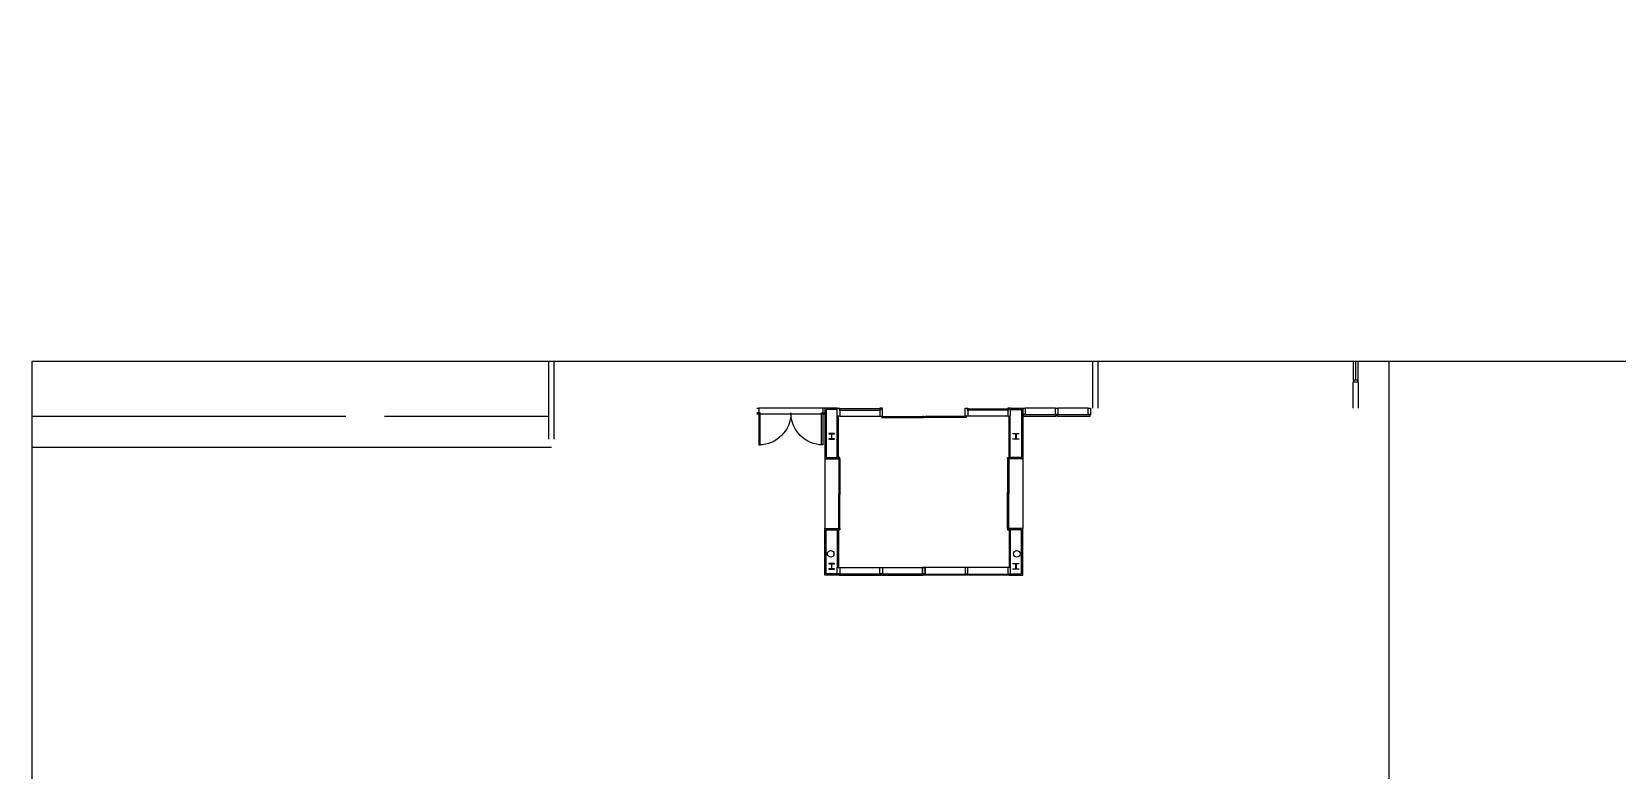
# Model space of a CAD drawing. Extents: x -8100 to 9725, y -5500 to 5149.
# Drawn here: x -8100 to -4012, y 1567 to 3470 of the extents above; entities that cross this region are included whole.
import ezdxf
from ezdxf.xclip import XClip

# ---------------------------------------------------------------- set-up
doc = ezdxf.new("R2010")
doc.units = 0
doc.header["$LTSCALE"] = 50
doc.header["$XCLIPFRAME"] = 0
for name, color, linetype in [('XFa-10-FF1Stair$0$XFa-10$0$8', 8, 'Continuous'), ('XFa-10-FF1Stair$0$XFa-10$0$DOR', 4, 'Continuous'), ('XFa-10-FF1Stair$0$XFa-10$0$WIN-S', 4, 'Continuous'), ('XFa-10-FF1Stair$0$XFa-10$0$xFa-10$0$2', 2, 'Continuous'), ('XFa-10-FF1Stair$0$XFa-10$0$xFa-10$0$8', 8, 'Continuous'), ('XFa-10-FF1Stair$0$XFa-10$0$xFa-10$0$BEAM', 11, 'Continuous'), ('XFa-10-FF1Stair$0$XFa-10$0$xFa-10$0$DOR', 4, 'Continuous'), ('XFa-10-FF1Stair$0$XFa-10$0$xFa-10$0$PEN6', 6, 'Continuous'), ('XFa-10-FF1Stair$0$XFa-10$0$xFa-10$0$WALL-V', 3, 'Continuous'), ('XFa-10-FF1Stair$0$XFa-10$0$xFa-10$0$WIN', 12, 'Continuous'), ('XFa-10-FF1Stair$0$XFa-10$0$xFa-10$0$WIN-S', 4, 'Continuous'), ('XREF', 7, 'Continuous')]:
    doc.layers.add(name, color=color, linetype=linetype)

# ---------------------------------------------------------------- blocks, each defined once
blk = doc.blocks.new('XFa-10-FF1Stair$0$XFa-10$0$xFa-10$0$door-2')
at = {"layer": 'XFa-10-FF1Stair$0$XFa-10$0$xFa-10$0$DOR'}
for points in [[(0, 0.5), (0.02, 0.5), (0.02, 0), (0, 0)], [(1, 0.5), (0.98, 0.5), (0.98, 0), (1, 0)]]:
    blk.add_lwpolyline(points, close=True, dxfattribs=at)
for centre, start, end in [((0, 0), 0, 90), ((1, 0), 90, 180)]:
    blk.add_arc(centre, 0.5, start, end, dxfattribs=at)
blk = doc.blocks.new('XFa-10-FF1Stair')
at = {"layer": 'XFa-10-FF1Stair$0$XFa-10$0$8'}
for p, q in [((6039.3, 50), (5961.5, 50)), ((6123.5, 50), (6045.8, 50))]:
    blk.add_line(p, q, dxfattribs=at)
at = {"layer": 'XFa-10-FF1Stair$0$XFa-10$0$DOR'}
for points in [[(6041.5, 30), (6041.5, 32.8), (5956, 32.8), (5956, 30)], [(6129, 30), (6129, 32.8), (6043.5, 32.8), (6043.5, 30)]]:
    blk.add_lwpolyline(points, close=True, dxfattribs=at)
at = {"layer": 'XFa-10-FF1Stair$0$XFa-10$0$WIN-S', "color": 3}
for points in [[(5955, 50), (5961.5, 50), (5961.5, 32.9), (5961.3, 32.9), (5961.3, 33.6), (5955.2, 33.6), (5955.2, 32.9), (5955, 32.9)], [(6039.3, 50), (6045.8, 50), (6045.8, 32.9), (6045.6, 32.9), (6045.6, 33.6), (6039.5, 33.6), (6039.5, 32.9), (6039.3, 32.9)], [(6123.5, 50), (6130, 50), (6130, 32.9), (6129.8, 32.9), (6129.8, 33.6), (6123.7, 33.6), (6123.7, 32.9), (6123.5, 32.9)]]:
    blk.add_lwpolyline(points, close=True, dxfattribs=at)
at = {"layer": 'XFa-10-FF1Stair$0$XFa-10$0$xFa-10$0$2'}
for points in [[(5455, -15), (5455, -16), (5461.4, -16, -0.414214), (5462.1, -16.7), (5462.1, -28.3, -0.414214), (5461.4, -29), (5455, -29), (5455, -30), (5470, -30), (5470, -29), (5463.5, -29, -0.414214), (5462.8, -28.3), (5462.8, -16.7, -0.414214), (5463.5, -16), (5470, -16), (5470, -15)], [(5945, -15), (5945, -16), (5938.5, -16, 0.414214), (5937.8, -16.7), (5937.8, -28.3, 0.414214), (5938.5, -29), (5945, -29), (5945, -30), (5930, -30), (5930, -29), (5936.4, -29, 0.414214), (5937.1, -28.3), (5937.1, -16.7, 0.414214), (5936.4, -16), (5930, -16), (5930, -15)], [(5455, -350), (5455, -351), (5461.4, -351, -0.414214), (5462.1, -351.7), (5462.1, -363.3, -0.414214), (5461.4, -364), (5455, -364), (5455, -365), (5470, -365), (5470, -364), (5463.5, -364, -0.414214), (5462.8, -363.3), (5462.8, -351.7, -0.414214), (5463.5, -351), (5470, -351), (5470, -350)], [(5945, -350), (5945, -351), (5938.5, -351, 0.414214), (5937.8, -351.7), (5937.8, -363.3, 0.414214), (5938.5, -364), (5945, -364), (5945, -365), (5930, -365), (5930, -364), (5936.4, -364, 0.414214), (5937.1, -363.3), (5937.1, -351.7, 0.414214), (5936.4, -351), (5930, -351), (5930, -350)]]:
    blk.add_lwpolyline(points, format="xyb", close=True, dxfattribs=at)
for centre in [(5460, -325), (5940, -325)]:
    blk.add_circle(centre, 8.5, dxfattribs=at)
at = {"layer": 'XFa-10-FF1Stair$0$XFa-10$0$xFa-10$0$8'}
for p, q in [((5448, 47), (5448, -77)), ((5476.3, 47), (5448, 47)), ((5923.8, 47), (5952, 47)), ((5952, 47), (5952, -77)), ((5477, -77), (5477, 30)), ((5483.8, 30), (5586.3, 30)), ((5916.3, 30), (5813.8, 30)), ((5923, -77), (5923, 30)), ((5448, -77), (5477, -77)), ((5952, -77), (5923, -77)), ((5448, -263), (5477, -263)), ((5448, -377), (5448, -263)), ((5477, -263), (5477, -360)), ((5952, -263), (5923, -263)), ((5923, -263), (5923, -360)), ((5952, -377), (5952, -263)), ((5483.2, -360), (5586.7, -360)), ((5593.2, -360), (5696.7, -360)), ((5806.7, -360), (5703.2, -360)), ((5916.7, -360), (5813.2, -360)), ((5476.7, -377), (5448, -377)), ((5923.2, -377), (5952, -377))]:
    blk.add_line(p, q, dxfattribs=at)
at = {"layer": 'XFa-10-FF1Stair$0$XFa-10$0$xFa-10$0$BEAM'}
for p, q in [((3350, 30), (4210, 30)), ((4310, 30), (4733.2, 30))]:
    blk.add_line(p, q, dxfattribs=at)
at = {"layer": 'XFa-10-FF1Stair$0$XFa-10$0$xFa-10$0$DOR'}
for p, q in [((6814, 122.5), (6814, 412.5)), ((6808, 122.5), (6808, 117.5)), ((6820, 122.5), (6808, 122.5)), ((6820, 117.5), (6820, 122.5))]:
    blk.add_line(p, q, dxfattribs=at)
for points in [[(5270, 50), (5275, 50), (5275, 38), (5270, 38)], [(5445, 50), (5440, 50), (5440, 38), (5445, 38)], [(5593.8, 28), (5593.8, 29), (5590.8, 29), (5590.8, 26), (5593.8, 26), (5593.8, 27)], [(5696.5, 27), (5696.5, 26), (5699.5, 26), (5699.5, 29), (5696.5, 29), (5696.5, 28)], [(5703.5, 27), (5703.5, 26), (5700.5, 26), (5700.5, 29), (5703.5, 29), (5703.5, 28)], [(5806.3, 28), (5806.3, 29), (5809.3, 29), (5809.3, 26), (5806.3, 26), (5806.3, 27)], [(5483, -80), (5484, -80), (5484, -77), (5481, -77), (5481, -80), (5482, -80)], [(5917, -80), (5916, -80), (5916, -77), (5919, -77), (5919, -80), (5918, -80)], [(5482, -166.5), (5481, -166.5), (5481, -169.5), (5484, -169.5), (5484, -166.5), (5483, -166.5)], [(5482, -173.5), (5481, -173.5), (5481, -170.5), (5484, -170.5), (5484, -173.5), (5483, -173.5)], [(5918, -166.5), (5919, -166.5), (5919, -169.5), (5916, -169.5), (5916, -166.5), (5917, -166.5)], [(5918, -173.5), (5919, -173.5), (5919, -170.5), (5916, -170.5), (5916, -173.5), (5917, -173.5)], [(5483, -260), (5484, -260), (5484, -263), (5481, -263), (5481, -260), (5482, -260)], [(5917, -260), (5916, -260), (5916, -263), (5919, -263), (5919, -260), (5918, -260)]]:
    blk.add_lwpolyline(points, dxfattribs=at)
for points in [[(5589, -380), (5589, -377.2), (5481, -377.2), (5481, -380)], [(5699, -380), (5699, -377.2), (5591, -377.2), (5591, -380)], [(5701, -380), (5701, -377.2), (5809, -377.2), (5809, -380)], [(5811, -380), (5811, -377.2), (5919, -377.2), (5919, -380)]]:
    blk.add_lwpolyline(points, close=True, dxfattribs=at)
at = {"layer": 'XFa-10-FF1Stair$0$XFa-10$0$xFa-10$0$PEN6'}
for p, q in [((5445, 50), (5445, -80)), ((5476.3, 50), (5445, 50)), ((5923.8, 50), (5955, 50)), ((5955, 50), (5955, -80)), ((5480, -80), (5480, 30)), ((5920, -80), (5920, 30)), ((5445, -80), (5480, -80)), ((5955, -80), (5920, -80)), ((5445, -260), (5480, -260)), ((5445, -380), (5445, -260)), ((5480, -260), (5480, -360)), ((5955, -260), (5920, -260)), ((5920, -260), (5920, -360)), ((5955, -380), (5955, -260)), ((5479.5, -380), (5445, -380)), ((5479.5, -377.2), (5478.5, -377.2)), ((5479.5, -377.2), (5479.5, -380)), ((5920.5, -377.2), (5920.5, -380)), ((5920.5, -377.2), (5921.5, -377.2)), ((5920.5, -380), (5955, -380))]:
    blk.add_line(p, q, dxfattribs=at)
at = {"layer": 'XFa-10-FF1Stair$0$XFa-10$0$xFa-10$0$WALL-V'}
for p, q in [((4733.2, -30), (4733.2, 1020)), ((4746.9, -30), (4746.9, 1020)), ((6135, 642.5), (6135, 50)), ((6148.7, 618.1), (6148.7, 50)), ((6820, 117.5), (6806.3, 117.5)), ((6806.3, 117.5), (6806.3, 50)), ((6820, 117.5), (6820, 50)), ((550, -50), (4740, -50))]:
    blk.add_line(p, q, dxfattribs=at)
at = {"layer": 'XFa-10-FF1Stair$0$XFa-10$0$xFa-10$0$WIN'}
for p, q in [((6808, 122.5), (6808, 412.5)), ((6820, 122.5), (6820, 412.5)), ((5440, 50), (5275, 50)), ((5445, 35), (5270, 35)), ((5593.8, 29), (5696.5, 29)), ((5593.8, 26), (5696.5, 26)), ((5806.3, 29), (5703.5, 29)), ((5806.3, 26), (5703.5, 26)), ((5445, -80), (5445, -260)), ((5481, -80), (5481, -169.5)), ((5484, -80), (5484, -169.5)), ((5916, -80), (5916, -169.5)), ((5919, -80), (5919, -169.5)), ((5955, -80), (5955, -260)), ((5481, -260), (5481, -170.5)), ((5484, -260), (5484, -170.5)), ((5916, -260), (5916, -170.5)), ((5919, -260), (5919, -170.5))]:
    blk.add_line(p, q, dxfattribs=at)
at = {"layer": 'XFa-10-FF1Stair$0$XFa-10$0$xFa-10$0$WIN-S', "color": 3}
for points in [[(5483.8, 30), (5476.3, 30), (5476.3, 45.6), (5476.3, 45.6), (5476.3, 48), (5476.3, 48), (5476.3, 50), (5483.8, 50), (5483.8, 48.7), (5481.6, 48.7), (5481.6, 44.9), (5483.8, 44.9)], [(5586.3, 30), (5593.8, 30), (5593.8, 45.6), (5593.8, 45.6), (5593.8, 48), (5593.8, 48), (5593.8, 50), (5586.3, 50), (5586.3, 48.7), (5588.5, 48.7), (5588.5, 44.9), (5586.3, 44.9)], [(5813.8, 30), (5806.3, 30), (5806.3, 45.6), (5806.3, 45.6), (5806.3, 48), (5806.3, 48), (5806.3, 50), (5813.8, 50), (5813.8, 48.7), (5811.6, 48.7), (5811.6, 44.9), (5813.8, 44.9)], [(5916.3, 30), (5923.8, 30), (5923.8, 45.6), (5923.8, 45.6), (5923.8, 48), (5923.8, 48), (5923.8, 50), (5916.3, 50), (5916.3, 48.7), (5918.5, 48.7), (5918.5, 44.9), (5916.3, 44.9)], [(5476.7, -360), (5483.2, -360), (5483.2, -377.1), (5483, -377.1), (5483, -376.4), (5476.9, -376.4), (5476.9, -377.1), (5476.7, -377.1)], [(5586.7, -360), (5593.2, -360), (5593.2, -377.1), (5593, -377.1), (5593, -376.4), (5586.9, -376.4), (5586.9, -377.1), (5586.7, -377.1)], [(5696.7, -360), (5703.2, -360), (5703.2, -377.1), (5703, -377.1), (5703, -376.4), (5696.9, -376.4), (5696.9, -377.1), (5696.7, -377.1)], [(5703.2, -360), (5696.7, -360), (5696.7, -377.1), (5696.9, -377.1), (5696.9, -376.4), (5703, -376.4), (5703, -377.1), (5703.2, -377.1)], [(5813.2, -360), (5806.7, -360), (5806.7, -377.1), (5806.9, -377.1), (5806.9, -376.4), (5813, -376.4), (5813, -377.1), (5813.2, -377.1)], [(5923.2, -360), (5916.7, -360), (5916.7, -377.1), (5916.9, -377.1), (5916.9, -376.4), (5923, -376.4), (5923, -377.1), (5923.2, -377.1)]]:
    blk.add_lwpolyline(points, close=True, dxfattribs=at)
at = {"layer": 'XFa-10-FF1Stair$0$XFa-10$0$xFa-10$0$WIN-S'}
for points in [[(5482.6, 48.2), (5482.6, 45.4), (5587.5, 45.4), (5587.5, 48.2)], [(5917.5, 48.2), (5917.5, 45.4), (5812.6, 45.4), (5812.6, 48.2)]]:
    blk.add_lwpolyline(points, close=True, dxfattribs=at)
for points in [[(5697.5, 28), (5697.5, 27), (5592.8, 27), (5592.8, 28), (5697.5, 28)], [(5702.5, 28), (5702.5, 27), (5807.2, 27), (5807.2, 28), (5702.5, 28)], [(5483, -167.5), (5482, -167.5), (5482, -79), (5483, -79), (5483, -167.5)], [(5917, -167.5), (5918, -167.5), (5918, -79), (5917, -79), (5917, -167.5)], [(5483, -172.5), (5482, -172.5), (5482, -261), (5483, -261), (5483, -172.5)], [(5917, -172.5), (5918, -172.5), (5918, -261), (5917, -261), (5917, -172.5)]]:
    blk.add_lwpolyline(points, dxfattribs=at)
at = {"layer": 'XFa-10-FF1Stair$0$XFa-10$0$xFa-10$0$DOR', "xscale": 165, "yscale": -165.0000000000001, "zscale": 165}
blk.add_blockref('XFa-10-FF1Stair$0$XFa-10$0$xFa-10$0$door-2', (5275, 38), dxfattribs=at)

msp = doc.modelspace()

# ---------------------------------------------------------------- linework, layer by layer
for points in [[(-8100, -2620), (0, -2620), (0, 2620), (-8100, 2620)], [(-8100, 0), (-4600, 0), (-4600, 2620), (-8100, 2620)]]:
    msp.add_lwpolyline(points, close=True)

# ---------------------------------------------------------------- block references
at = {"layer": 'XREF'}
ref = msp.add_blockref('XFa-10-FF1Stair', (-11500, 2450), dxfattribs=at)
XClip(ref).set_block_clipping_path([(3400, -2450), (6900, 170)])

doc.saveas('drawing.dxf')
